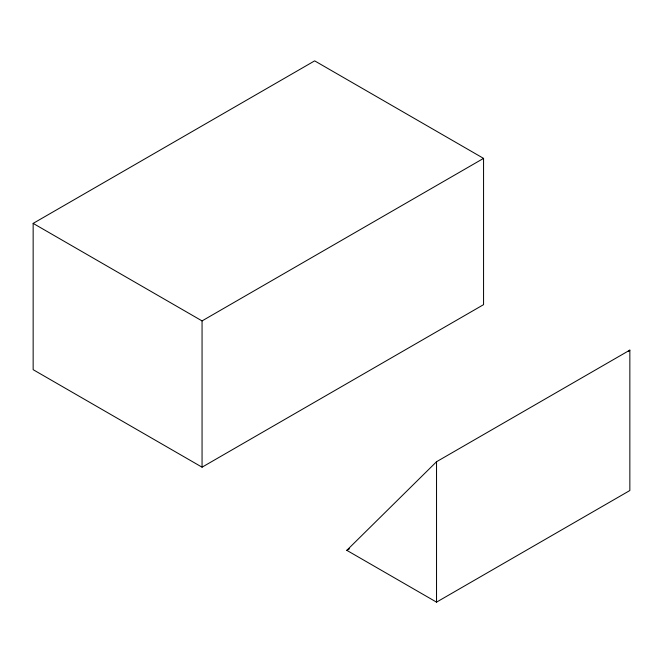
<?xml version="1.0" encoding="UTF-8"?>
<svg xmlns="http://www.w3.org/2000/svg" width="663" height="663" viewBox="0 0 663 663"><rect width="100%" height="100%" fill="white"/><g stroke="black" fill="none" stroke-linecap="round" stroke-linejoin="round"><path stroke-width="0.99" d="M346.799 550.331L436.536 461.73L629.85 350.122L629.85 490.521L436.536 602.137L346.799 550.331L349.484 548.782M628.383 351.572L629.85 350.122M33.15 223.39L314.66 60.863L483.559 158.382L483.559 304.657L202.058 467.183L33.15 369.672L33.15 223.39L202.058 320.909L483.559 158.382M436.536 461.73L436.536 602.137M202.058 320.909L202.058 467.183"/></g></svg>
